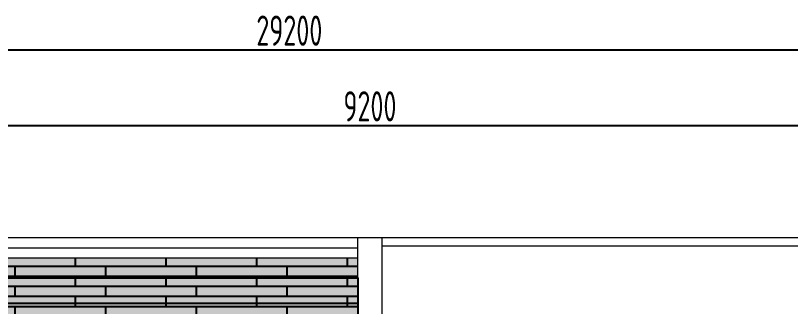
# Model space of a CAD drawing. Header units: millimetres. Extents: x -79903 to 358239, y -413462 to -100990.
# Drawn here: x 4505 to 12195, y -186700 to -183813 of the extents above; entities that cross this region are included whole.
import ezdxf

# ---------------------------------------------------------------- set-up
doc = ezdxf.new("R2010")
doc.units = ezdxf.units.MM
doc.header["$LTSCALE"] = 300
doc.linetypes.add('CENTER', pattern=[2, 1.25, -0.25, 0.25, -0.25])
doc.layers.get('DEFPOINTS').update_dxf_attribs({"color": 250})
for name, color, linetype in [('6.2.1-家具-活动', 251, 'Continuous'), ('A—轴线', 1, 'CENTER'), ('A—轴线尺寸', 1, 'Continuous'), ('C—平顶—轮廓线', 4, 'Continuous'), ('D-03 地材填充', 250, 'Continuous'), ('F—地坪—hatch', 8, 'Continuous')]:
    doc.layers.add(name, color=color, linetype=linetype)
doc.layers.add('Q-01 原始墙柱', color=7, linetype='Continuous', lineweight=0)
doc.layers.add('Q-11 建筑幕墙', color=60, linetype='Continuous', lineweight=0)
doc.styles.add('ADD-dim', font='isocp.shx', dxfattribs={"width": 0.7, "bigfont": 'hztxt.shx'})
doc.dimstyles.new('ADD-(模型空间)', dxfattribs={"dimscale": 100, "dimtxt": 3, "dimasz": 1, "dimexe": 1, "dimexo": 1, "dimgap": 0.4, "dimtad": 1, "dimdec": 0, "dimrnd": 5, "dimzin": 0, "dimdsep": 46, "dimtxsty": 'ADD-dim', "dimblk1": 'DIM1', "dimblk2": 'DIM1', "dimsah": 1, "dimcen": 2, "dimclrd": 33, "dimclre": 33, "dimclrt": 4, "dimadec": 0, "dimazin": 0, "dimtfac": 2, "dimtdec": 0, "dimtix": 1, "dimtmove": 2, "dimatfit": 3, "dimldrblk": 'HBA_Leader_Arrow', "dimfxl": 5, "dimfxlon": 1, "dimtolj": 1, "dimtzin": 0, "dimarcsym": 0})
pattern_1 = [(0, (0, 0), (0, 100), []), (90, (0, 0), (-900, 6e-14), [100, -100]), (90, (-300, -100), (-900, 6e-14), [100, -100])]

# ---------------------------------------------------------------- blocks, each defined once
blk = doc.blocks.new('DIM1')
at = {"color": 8}
blk.add_line((-1.071, 0), (1.071, 0), dxfattribs=at)
at = {"const_width": 0.357}
blk.add_lwpolyline([(-0.5, -0.5), (0.5, 0.5)], dxfattribs=at)
blk = doc.blocks.new('*D417')
at = {"layer": 'A—轴线尺寸', "color": 33, "lineweight": -2, "transparency": 16777216}
for p, q in [((9200, 22413), (9200, 23013)), ((18400, 22413), (18400, 23013)), ((9300, 22913), (18300, 22913))]:
    blk.add_line(p, q, dxfattribs=at)
at = {"layer": 'DEFPOINTS', "color": 0, "transparency": 16777216}
for p in [(18400, 22913), (9200, 22029.9), (18400, 22029.9)]:
    blk.add_point(p, dxfattribs=at)
at = {"layer": 'A—轴线尺寸', "color": 33, "lineweight": -2, "transparency": 16777216, "xscale": 100, "yscale": 100, "zscale": 100, "rotation": 180}
blk.add_blockref('DIM1', (9200, 22913), dxfattribs=at)
at = {"layer": 'A—轴线尺寸', "color": 33, "lineweight": -2, "transparency": 16777216, "xscale": 100, "yscale": 100, "zscale": 100}
blk.add_blockref('DIM1', (18400, 22913), dxfattribs=at)
at = {"layer": 'A—轴线尺寸', "color": 4, "transparency": 16777216, "insert": (13800, 23103.1), "char_height": 300, "attachment_point": 5, "style": 'ADD-dim'}
blk.add_mtext('\\A1;9200', dxfattribs=at)
blk = doc.blocks.new('HBA_Leader_Arrow')
blk.add_line((0, 0), (-1, 0))
at = {"extrusion": (0, 0, -1)}
blk.add_lwpolyline([(0, 0), (0.597, -1.065), (0.965, -0.788), (0.074, 0), (0.965, 0.788), (0.597, 1.065)], close=True, dxfattribs=at)
for points in [[(-0.965, 0.788), (-0.597, 1.065), (-0.074, 0), (0, 0)], [(-0.965, -0.788), (-0.597, -1.065), (-0.074, 0), (0, 0)]]:
    blk.add_solid(points)
blk = doc.blocks.new('*D419')
at = {"layer": 'A—轴线尺寸', "color": 33, "lineweight": -2, "transparency": 16777216}
for p, q in [((-1600, 23164.4), (-1600, 23764.4)), ((27600, 23164.4), (27600, 23764.4)), ((-1500, 23664.4), (27500, 23664.4))]:
    blk.add_line(p, q, dxfattribs=at)
at = {"layer": 'DEFPOINTS', "color": 0, "transparency": 16777216}
for p in [(27600, 23664.4), (-1600, 21710.9), (27600, 21710.9)]:
    blk.add_point(p, dxfattribs=at)
at = {"layer": 'A—轴线尺寸', "color": 33, "lineweight": -2, "transparency": 16777216, "xscale": 100, "yscale": 100, "zscale": 100, "rotation": 180}
blk.add_blockref('DIM1', (-1600, 23664.4), dxfattribs=at)
at = {"layer": 'A—轴线尺寸', "color": 33, "lineweight": -2, "transparency": 16777216, "xscale": 100, "yscale": 100, "zscale": 100}
blk.add_blockref('DIM1', (27600, 23664.4), dxfattribs=at)
at = {"layer": 'A—轴线尺寸', "color": 4, "transparency": 16777216, "insert": (13000, 23854.5), "char_height": 300, "attachment_point": 5, "style": 'ADD-dim'}
blk.add_mtext('\\A1;29200', dxfattribs=at)
blk = doc.blocks.new('A$C5AE9663F')
at = {"layer": 'A—轴线尺寸'}
for base, p1, p2, picture, middle in [((27600, 23664.4), (-1600, 21710.9), (27600, 21710.9), '*D419', (13000, 23854.5)), ((18400, 22913), (9200, 22029.9), (18400, 22029.9), '*D417', (13800, 23103.1))]:
    dim = blk.add_linear_dim(base=base, p1=p1, p2=p2, dimstyle='ADD-(模型空间)', dxfattribs=at)
    dim.commit()
    dim.dimension.update_dxf_attribs({"geometry": picture, "text_midpoint": middle})

msp = doc.modelspace()

# ---------------------------------------------------------------- hatches: boundary and pattern name
at = {"layer": 'D-03 地材填充'}
h = msp.add_hatch(dxfattribs=at)
h.set_pattern_fill('B042', color=251, scale=30, pattern_type=2)
h.set_pattern_definition([(333.435, (21, 28.5), (-30.0000137, 4e-08), [3.35409, -63.7281]), (0, (21.75, 21), (0, 30), [1.5, -28.5]), (0, (20.25, 18.75), (0, 30), [4.5, -25.5]), (0, (20.25, 3), (0, 30), [4.5, -25.5]), (0, (21.75, 5.25), (0, 30), [1.5, -28.5]), (333.435, (21, 13.5), (-30.0000137, 4e-08), [3.35409, -63.7281]), (0, (21, 23.25), (0, 30), [3, -27]), (0, (21, 15.75), (0, 30), [3, -27]), (0, (21, 8.25), (0, 30), [3, -27]), (0, (21, 0.75), (0, 30), [3, -27]), (153.435, (18.75, 16.5), (-30.0000137, 4e-08), [3.35409, -63.7281]), (0, (5.25, 16.5), (0, 30), [4.5, -25.5]), (0, (5.25, 1.5), (0, 30), [4.5, -25.5]), (333.435, (6, 10.5), (-30.0000137, 4e-08), [3.35409, -63.7281]), (180, (9, 14.25), (-4e-15, -30), [3, -27]), (180, (9, 6.75), (-4e-15, -30), [3, -27]), (18.4349, (1.5, 4.5), (-30.0000127, -2.9e-06), [2.371707, -92.4969]), (0, (6.75, 3.75), (0, 30), [1.5, -28.5]), (45, (4.5, 9), (-30.0000093, 0), [2.121321, -40.305]), (18.4349, (1.5, 12), (-30.0000127, -2.9e-06), [2.371707, -92.4969]), (153.435, (13.5, 4.5), (-30.0000137, 4e-08), [3.35409, -63.7281]), (153.435, (18.75, 1.5), (-30.0000137, 4e-08), [3.35409, -63.7281]), (45, (9, 9), (0, 30.0000093), [2.121321, -40.305]), (153.435, (13.5, 12), (-30.0000137, 4e-08), [3.35409, -63.7281]), (153.435, (18.75, 9), (-30.0000137, 4e-08), [3.35409, -63.7281]), (45, (19.5, 12), (-30.0000093, 0), [2.121321, -40.305]), (333.435, (6, 25.5), (-30.0000137, 4e-08), [3.35409, -63.7281]), (180, (9, 29.25), (-4e-15, -30), [3, -27]), (180, (9, 21.75), (-4e-15, -30), [3, -27]), (18.4349, (1.5, 19.5), (-30.0000127, -2.9e-06), [2.371707, -92.4969]), (0, (6.75, 18.75), (0, 30), [1.5, -28.5]), (45, (4.5, 24), (-30.0000093, 0), [2.121321, -40.305]), (18.4349, (1.5, 27), (-30.0000127, -2.9e-06), [2.371707, -92.4969]), (153.435, (13.5, 19.5), (-30.0000137, 4e-08), [3.35409, -63.7281]), (45, (9, 24), (0, 30.0000093), [2.121321, -40.305]), (153.435, (18.75, 24), (-30.0000137, 4e-08), [3.35409, -63.7281]), (153.435, (13.5, 27), (-30.0000137, 4e-08), [3.35409, -63.7281]), (45, (19.5, 27), (0, 30.0000093), [2.121321, -40.305]), (206.565, (29.25, 3), (-30.0000137, -4e-08), [3.35409, -63.7281]), (206.565, (29.25, 10.5), (-30.0000137, -4e-08), [3.35409, -63.7281]), (45, (24, 12), (-30.0000093, 0), [2.121321, -40.305]), (206.565, (29.25, 18), (-30.0000137, -4e-08), [3.35409, -63.7281]), (206.565, (29.25, 25.5), (-30.0000137, -4e-08), [3.35409, -63.7281]), (45, (24, 27), (0, 30.0000093), [2.121321, -40.305])])
h.paths.add_polyline_path([(3721.959, -198067.447), (3721.959, -186217.447), (7901.959, -186217.447), (7901.959, -191917.765), (8141.96, -191917.765), (8141.96, -188167.447), (12521.959, -188167.447), (12521.959, -191887.447), (12291.959, -191887.447), (12291.959, -198067.447)])
at = {"layer": 'F—地坪—hatch'}
h = msp.add_hatch(dxfattribs=at)
h.set_pattern_fill('A-木地板', color=251)
h.set_pattern_definition(pattern_1)
h.paths.add_polyline_path([(7901.959, -186217.447), (3721.959, -186217.447), (3721.959, -186667.447), (7901.959, -186667.447)])
h = msp.add_hatch(dxfattribs=at)
h.set_pattern_fill('A-木地板', color=251)
h.set_pattern_definition(pattern_1)
h.paths.add_polyline_path([(7901.959, -186667.447), (3721.959, -186667.447), (3721.959, -187017.44), (7901.959, -187017.44)])

# ---------------------------------------------------------------- linework, layer by layer
at = {"layer": '6.2.1-家具-活动', "color": 251}
msp.add_lwpolyline([(-5368.041, -186667.447), (7901.959, -186667.447)], dxfattribs=at)
at = {"layer": 'C—平顶—轮廓线'}
msp.add_lwpolyline([(3721.959, -186417.447), (7901.959, -186417.447), (7901.959, -191867.765), (3721.959, -191867.765)], close=True, dxfattribs=at)
at = {"layer": 'Q-01 原始墙柱'}
for p, q in [((7901.959, -188167.447), (7901.959, -186017.447)), ((7901.959, -186017.447), (8141.959, -186017.447)), ((8141.959, -188167.447), (8141.959, -186017.447))]:
    msp.add_line(p, q, dxfattribs=at)
at = {"layer": 'Q-11 建筑幕墙', "color": 4}
for p, q in [((-7378.041, -186017.447), (7901.959, -186017.447)), ((8141.959, -186017.447), (12521.959, -186017.447)), ((8141.959, -186097.447), (12521.959, -186097.447)), ((-7278.041, -186117.447), (7901.959, -186117.447)), ((-7178.041, -186217.447), (7901.959, -186217.447))]:
    msp.add_line(p, q, dxfattribs=at)

# ---------------------------------------------------------------- block references
at = {"layer": 'A—轴线'}
msp.add_blockref('A$C5AE9663F', (-5778.039, -207817.44), dxfattribs=at)

doc.saveas('drawing.dxf')
